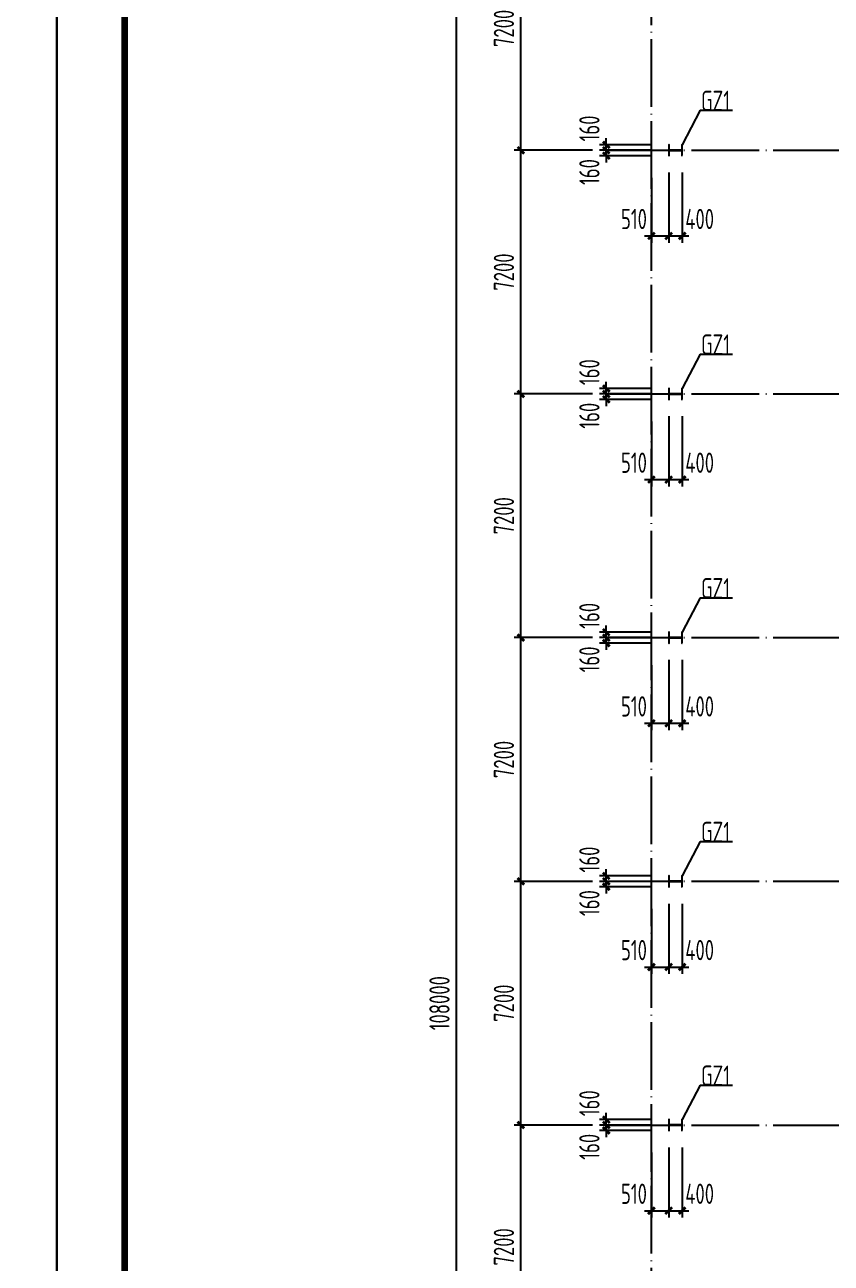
# Model space of a CAD drawing. Extents: x -32169 to 443031, y -120117 to 204739.
# Drawn here: x 131281 to 155121, y -47646 to -11055 of the extents above; entities that cross this region are included whole.
import ezdxf

# ---------------------------------------------------------------- set-up
doc = ezdxf.new("R2010")
doc.units = 0
doc.header["$LTSCALE"] = 1000
doc.linetypes.add('DOTE', pattern=[2.42, 2, -0.2, 0.02, -0.2])
doc.layers.get('0').update_dxf_attribs({"linetype": 'CONTINUOUS'})
doc.layers.get('Defpoints').update_dxf_attribs({"linetype": 'CONTINUOUS'})
for name, color, linetype in [('DIM', 3, 'CONTINUOUS'), ('DOTE', 1, 'CONTINUOUS'), ('PUB_TEXT', 7, 'CONTINUOUS'), ('PUB_TITLE', 3, 'CONTINUOUS'), ('钢柱', 2, 'CONTINUOUS')]:
    doc.layers.add(name, color=color, linetype=linetype)
doc.styles.add('TSSD_Dimension', font='Tssdeng.shx', dxfattribs={"width": 0.7, "bigfont": 'hztxt.shx'})
doc.styles.add('TSSD_Rein', font='Tssdeng.shx', dxfattribs={"width": 0.7, "bigfont": 'hztxt.shx'})
doc.dimstyles.new('TSSD_200_200', dxfattribs={"dimtxt": 600, "dimasz": 200, "dimexe": 200, "dimexo": 500, "dimgap": 200, "dimtad": 1, "dimdec": 0, "dimzin": 0, "dimdsep": 46, "dimtxsty": 'TSSD_Dimension', "dimblk": 'ARCHTICK', "dimblk1": 'ARCHTICK', "dimblk2": 'ARCHTICK', "dimcen": 0, "dimdle": 200, "dimclrt": 7, "dimadec": 0, "dimazin": 0, "dimtfac": 1, "dimtdec": 0, "dimtix": 1, "dimtmove": 2, "dimatfit": 3, "dimfxl": 1, "dimtolj": 1, "dimtzin": 0, "dimarcsym": 0})

# ---------------------------------------------------------------- blocks, each defined once
blk = doc.blocks.new('_ArchTick')
at = {"color": 0, "linetype": 'ByBlock', "const_width": 0.4}
blk.add_lwpolyline([(-0.5, -0.5), (0.5, 0.5)], dxfattribs=at)
blk = doc.blocks.new('*D504')
at = {"layer": 'Defpoints', "color": 0}
for p in [(145945, -43563), (148565, -43563), (148565, -50763)]:
    blk.add_point(p, dxfattribs=at)
at = {"layer": 'DIM', "color": 0, "lineweight": -2}
for p, q in [((145945, -50963), (145945, -43363)), ((148065, -43563), (145745, -43563)), ((148065, -50763), (145745, -50763))]:
    blk.add_line(p, q, dxfattribs=at)
at = {"layer": 'DIM', "color": 0, "lineweight": -2, "xscale": 200, "yscale": 200, "zscale": 200}
for p, rotation in [((145945, -43563), 90), ((145945, -50763), 270)]:
    blk.add_blockref('_ArchTick', p, dxfattribs=dict(at, rotation=rotation))
at = {"layer": 'DIM', "color": 7, "insert": (145445, -47163), "char_height": 600, "attachment_point": 5, "rotation": 90, "style": 'TSSD_Dimension'}
blk.add_mtext('\\A1;7200', dxfattribs=at)
blk = doc.blocks.new('*D505')
at = {"layer": 'Defpoints', "color": 0}
for p in [(145945, -36363), (148565, -36363), (148565, -43563)]:
    blk.add_point(p, dxfattribs=at)
at = {"layer": 'DIM', "color": 0, "lineweight": -2}
for p, q in [((145945, -43763), (145945, -36163)), ((148065, -36363), (145745, -36363)), ((148065, -43563), (145745, -43563))]:
    blk.add_line(p, q, dxfattribs=at)
at = {"layer": 'DIM', "color": 0, "lineweight": -2, "xscale": 200, "yscale": 200, "zscale": 200}
for p, rotation in [((145945, -36363), 90), ((145945, -43563), 270)]:
    blk.add_blockref('_ArchTick', p, dxfattribs=dict(at, rotation=rotation))
at = {"layer": 'DIM', "color": 7, "insert": (145445, -39963), "char_height": 600, "attachment_point": 5, "rotation": 90, "style": 'TSSD_Dimension'}
blk.add_mtext('\\A1;7200', dxfattribs=at)
blk = doc.blocks.new('*D506')
at = {"layer": 'Defpoints', "color": 0}
for p in [(145945, -29163), (148565, -29163), (148565, -36363)]:
    blk.add_point(p, dxfattribs=at)
at = {"layer": 'DIM', "color": 0, "lineweight": -2}
for p, q in [((148065, -29163), (145745, -29163)), ((145945, -36563), (145945, -28963)), ((148065, -36363), (145745, -36363))]:
    blk.add_line(p, q, dxfattribs=at)
at = {"layer": 'DIM', "color": 0, "lineweight": -2, "xscale": 200, "yscale": 200, "zscale": 200}
for p, rotation in [((145945, -29163), 90), ((145945, -36363), 270)]:
    blk.add_blockref('_ArchTick', p, dxfattribs=dict(at, rotation=rotation))
at = {"layer": 'DIM', "color": 7, "insert": (145445, -32763), "char_height": 600, "attachment_point": 5, "rotation": 90, "style": 'TSSD_Dimension'}
blk.add_mtext('\\A1;7200', dxfattribs=at)
blk = doc.blocks.new('*D507')
at = {"layer": 'Defpoints', "color": 0}
for p in [(145945, -21963), (148565, -21963), (148565, -29163)]:
    blk.add_point(p, dxfattribs=at)
at = {"layer": 'DIM', "color": 0, "lineweight": -2}
for p, q in [((145945, -29363), (145945, -21763)), ((148065, -21963), (145745, -21963)), ((148065, -29163), (145745, -29163))]:
    blk.add_line(p, q, dxfattribs=at)
at = {"layer": 'DIM', "color": 0, "lineweight": -2, "xscale": 200, "yscale": 200, "zscale": 200}
for p, rotation in [((145945, -21963), 90), ((145945, -29163), 270)]:
    blk.add_blockref('_ArchTick', p, dxfattribs=dict(at, rotation=rotation))
at = {"layer": 'DIM', "color": 7, "insert": (145445, -25563), "char_height": 600, "attachment_point": 5, "rotation": 90, "style": 'TSSD_Dimension'}
blk.add_mtext('\\A1;7200', dxfattribs=at)
blk = doc.blocks.new('*D508')
at = {"layer": 'Defpoints', "color": 0}
for p in [(145945, -14763), (148565, -14763), (148565, -21963)]:
    blk.add_point(p, dxfattribs=at)
at = {"layer": 'DIM', "color": 0, "lineweight": -2}
for p, q in [((145945, -22163), (145945, -14563)), ((148065, -14763), (145745, -14763)), ((148065, -21963), (145745, -21963))]:
    blk.add_line(p, q, dxfattribs=at)
at = {"layer": 'DIM', "color": 0, "lineweight": -2, "xscale": 200, "yscale": 200, "zscale": 200}
for p, rotation in [((145945, -14763), 90), ((145945, -21963), 270)]:
    blk.add_blockref('_ArchTick', p, dxfattribs=dict(at, rotation=rotation))
at = {"layer": 'DIM', "color": 7, "insert": (145445, -18363), "char_height": 600, "attachment_point": 5, "rotation": 90, "style": 'TSSD_Dimension'}
blk.add_mtext('\\A1;7200', dxfattribs=at)
blk = doc.blocks.new('*D509')
at = {"layer": 'Defpoints', "color": 0}
for p in [(145945, -7563), (148565, -7563), (148565, -14763)]:
    blk.add_point(p, dxfattribs=at)
at = {"layer": 'DIM', "color": 0, "lineweight": -2}
for p, q in [((148065, -7563), (145745, -7563)), ((145945, -14963), (145945, -7363)), ((148065, -14763), (145745, -14763))]:
    blk.add_line(p, q, dxfattribs=at)
at = {"layer": 'DIM', "color": 0, "lineweight": -2, "xscale": 200, "yscale": 200, "zscale": 200}
for p, rotation in [((145945, -7563), 90), ((145945, -14763), 270)]:
    blk.add_blockref('_ArchTick', p, dxfattribs=dict(at, rotation=rotation))
at = {"layer": 'DIM', "color": 7, "insert": (145445, -11163), "char_height": 600, "attachment_point": 5, "rotation": 90, "style": 'TSSD_Dimension'}
blk.add_mtext('\\A1;7200', dxfattribs=at)
blk = doc.blocks.new('*D490')
at = {"layer": 'Defpoints', "color": 0}
for p in [(144041, 14037), (147965, 14037), (147965, -93963)]:
    blk.add_point(p, dxfattribs=at)
at = {"layer": 'DIM', "color": 0, "lineweight": -2}
for p, q in [((147465, 14037), (143841, 14037)), ((144041, -94163), (144041, 14237)), ((147465, -93963), (143841, -93963))]:
    blk.add_line(p, q, dxfattribs=at)
at = {"layer": 'DIM', "color": 0, "lineweight": -2, "xscale": 200, "yscale": 200, "zscale": 200}
for p, rotation in [((144041, 14037), 90), ((144041, -93963), 270)]:
    blk.add_blockref('_ArchTick', p, dxfattribs=dict(at, rotation=rotation))
at = {"layer": 'DIM', "color": 7, "insert": (143541, -39963), "char_height": 600, "attachment_point": 5, "rotation": 90, "style": 'TSSD_Dimension'}
blk.add_mtext('\\A1;108000', dxfattribs=at)
blk = doc.blocks.new('*D775')
at = {"layer": 'Defpoints', "color": 0}
for p in [(149805, -43875), (150315, -43723), (150315, -46094)]:
    blk.add_point(p, dxfattribs=at)
at = {"layer": 'DIM', "color": 0, "lineweight": -2}
for p, q in [((150315, -44223), (150315, -46294)), ((149805, -44375), (149805, -46294)), ((149605, -46094), (150515, -46094))]:
    blk.add_line(p, q, dxfattribs=at)
at = {"layer": 'DIM', "color": 0, "lineweight": -2, "xscale": 200, "yscale": 200, "zscale": 200, "rotation": 180}
blk.add_blockref('_ArchTick', (149805, -46094), dxfattribs=at)
at = {"layer": 'DIM', "color": 0, "lineweight": -2, "xscale": 200, "yscale": 200, "zscale": 200}
blk.add_blockref('_ArchTick', (150315, -46094), dxfattribs=at)
at = {"layer": 'DIM', "color": 7, "insert": (149289, -45594), "char_height": 600, "attachment_point": 5, "style": 'TSSD_Dimension'}
blk.add_mtext('\\A1;510', dxfattribs=at)
blk = doc.blocks.new('*D776')
at = {"layer": 'Defpoints', "color": 0}
for p in [(150315, -43723), (150715, -43723), (150715, -46094)]:
    blk.add_point(p, dxfattribs=at)
at = {"layer": 'DIM', "color": 0, "lineweight": -2}
for p, q in [((150315, -44223), (150315, -46294)), ((150715, -44223), (150715, -46294)), ((150115, -46094), (150915, -46094))]:
    blk.add_line(p, q, dxfattribs=at)
at = {"layer": 'DIM', "color": 0, "lineweight": -2, "xscale": 200, "yscale": 200, "zscale": 200, "rotation": 180}
blk.add_blockref('_ArchTick', (150315, -46094), dxfattribs=at)
at = {"layer": 'DIM', "color": 0, "lineweight": -2, "xscale": 200, "yscale": 200, "zscale": 200}
blk.add_blockref('_ArchTick', (150715, -46094), dxfattribs=at)
at = {"layer": 'DIM', "color": 7, "insert": (151231, -45594), "char_height": 600, "attachment_point": 5, "style": 'TSSD_Dimension'}
blk.add_mtext('\\A1;400', dxfattribs=at)
blk = doc.blocks.new('*D790')
at = {"layer": 'Defpoints', "color": 0}
for p in [(148471, -43563), (150315, -43563), (150315, -43723)]:
    blk.add_point(p, dxfattribs=at)
at = {"layer": 'DIM', "color": 0, "lineweight": -2}
for p, q in [((148471, -43563), (148471, -43363)), ((149815, -43563), (148271, -43563)), ((149815, -43723), (148271, -43723)), ((148471, -43723), (148471, -43563)), ((148471, -43723), (148471, -43923))]:
    blk.add_line(p, q, dxfattribs=at)
at = {"layer": 'DIM', "color": 0, "lineweight": -2, "xscale": 200, "yscale": 200, "zscale": 200}
for p, rotation in [((148471, -43563), 270), ((148471, -43723), 90)]:
    blk.add_blockref('_ArchTick', p, dxfattribs=dict(at, rotation=rotation))
at = {"layer": 'DIM', "color": 7, "insert": (147971, -44206), "char_height": 600, "attachment_point": 5, "rotation": 90, "style": 'TSSD_Dimension'}
blk.add_mtext('\\A1;160', dxfattribs=at)
blk = doc.blocks.new('*D783')
at = {"layer": 'Defpoints', "color": 0}
for p in [(148471, -43403), (150315, -43403), (150315, -43563)]:
    blk.add_point(p, dxfattribs=at)
at = {"layer": 'DIM', "color": 0, "lineweight": -2}
for p, q in [((149815, -43403), (148271, -43403)), ((148471, -43403), (148471, -43203)), ((148471, -43563), (148471, -43403)), ((149815, -43563), (148271, -43563)), ((148471, -43563), (148471, -43763))]:
    blk.add_line(p, q, dxfattribs=at)
at = {"layer": 'DIM', "color": 0, "lineweight": -2, "xscale": 200, "yscale": 200, "zscale": 200}
for p, rotation in [((148471, -43403), 270), ((148471, -43563), 90)]:
    blk.add_blockref('_ArchTick', p, dxfattribs=dict(at, rotation=rotation))
at = {"layer": 'DIM', "color": 7, "insert": (147971, -42919), "char_height": 600, "attachment_point": 5, "rotation": 90, "style": 'TSSD_Dimension'}
blk.add_mtext('\\A1;160', dxfattribs=at)
blk = doc.blocks.new('*D791')
at = {"layer": 'Defpoints', "color": 0}
for p in [(150315, -36523), (149805, -36675), (150315, -38894)]:
    blk.add_point(p, dxfattribs=at)
at = {"layer": 'DIM', "color": 0, "lineweight": -2}
for p, q in [((149805, -37175), (149805, -39094)), ((150315, -37023), (150315, -39094)), ((149605, -38894), (150515, -38894))]:
    blk.add_line(p, q, dxfattribs=at)
at = {"layer": 'DIM', "color": 0, "lineweight": -2, "xscale": 200, "yscale": 200, "zscale": 200, "rotation": 180}
blk.add_blockref('_ArchTick', (149805, -38894), dxfattribs=at)
at = {"layer": 'DIM', "color": 0, "lineweight": -2, "xscale": 200, "yscale": 200, "zscale": 200}
blk.add_blockref('_ArchTick', (150315, -38894), dxfattribs=at)
at = {"layer": 'DIM', "color": 7, "insert": (149289, -38394), "char_height": 600, "attachment_point": 5, "style": 'TSSD_Dimension'}
blk.add_mtext('\\A1;510', dxfattribs=at)
blk = doc.blocks.new('*D792')
at = {"layer": 'Defpoints', "color": 0}
for p in [(150315, -36523), (150715, -36523), (150715, -38894)]:
    blk.add_point(p, dxfattribs=at)
at = {"layer": 'DIM', "color": 0, "lineweight": -2}
for p, q in [((150315, -37023), (150315, -39094)), ((150715, -37023), (150715, -39094)), ((150115, -38894), (150915, -38894))]:
    blk.add_line(p, q, dxfattribs=at)
at = {"layer": 'DIM', "color": 0, "lineweight": -2, "xscale": 200, "yscale": 200, "zscale": 200, "rotation": 180}
blk.add_blockref('_ArchTick', (150315, -38894), dxfattribs=at)
at = {"layer": 'DIM', "color": 0, "lineweight": -2, "xscale": 200, "yscale": 200, "zscale": 200}
blk.add_blockref('_ArchTick', (150715, -38894), dxfattribs=at)
at = {"layer": 'DIM', "color": 7, "insert": (151231, -38394), "char_height": 600, "attachment_point": 5, "style": 'TSSD_Dimension'}
blk.add_mtext('\\A1;400', dxfattribs=at)
blk = doc.blocks.new('*D806')
at = {"layer": 'Defpoints', "color": 0}
for p in [(148471, -36363), (150315, -36363), (150315, -36523)]:
    blk.add_point(p, dxfattribs=at)
at = {"layer": 'DIM', "color": 0, "lineweight": -2}
for p, q in [((148471, -36363), (148471, -36163)), ((149815, -36363), (148271, -36363)), ((149815, -36523), (148271, -36523)), ((148471, -36523), (148471, -36363)), ((148471, -36523), (148471, -36723))]:
    blk.add_line(p, q, dxfattribs=at)
at = {"layer": 'DIM', "color": 0, "lineweight": -2, "xscale": 200, "yscale": 200, "zscale": 200}
for p, rotation in [((148471, -36363), 270), ((148471, -36523), 90)]:
    blk.add_blockref('_ArchTick', p, dxfattribs=dict(at, rotation=rotation))
at = {"layer": 'DIM', "color": 7, "insert": (147971, -37006), "char_height": 600, "attachment_point": 5, "rotation": 90, "style": 'TSSD_Dimension'}
blk.add_mtext('\\A1;160', dxfattribs=at)
blk = doc.blocks.new('*D799')
at = {"layer": 'Defpoints', "color": 0}
for p in [(148471, -36203), (150315, -36203), (150315, -36363)]:
    blk.add_point(p, dxfattribs=at)
at = {"layer": 'DIM', "color": 0, "lineweight": -2}
for p, q in [((149815, -36203), (148271, -36203)), ((148471, -36203), (148471, -36003)), ((148471, -36363), (148471, -36203)), ((149815, -36363), (148271, -36363)), ((148471, -36363), (148471, -36563))]:
    blk.add_line(p, q, dxfattribs=at)
at = {"layer": 'DIM', "color": 0, "lineweight": -2, "xscale": 200, "yscale": 200, "zscale": 200}
for p, rotation in [((148471, -36203), 270), ((148471, -36363), 90)]:
    blk.add_blockref('_ArchTick', p, dxfattribs=dict(at, rotation=rotation))
at = {"layer": 'DIM', "color": 7, "insert": (147971, -35719), "char_height": 600, "attachment_point": 5, "rotation": 90, "style": 'TSSD_Dimension'}
blk.add_mtext('\\A1;160', dxfattribs=at)
blk = doc.blocks.new('*D807')
at = {"layer": 'Defpoints', "color": 0}
for p in [(149805, -29475), (150315, -29323), (150315, -31694)]:
    blk.add_point(p, dxfattribs=at)
at = {"layer": 'DIM', "color": 0, "lineweight": -2}
for p, q in [((149805, -29975), (149805, -31894)), ((150315, -29823), (150315, -31894)), ((149605, -31694), (150515, -31694))]:
    blk.add_line(p, q, dxfattribs=at)
at = {"layer": 'DIM', "color": 0, "lineweight": -2, "xscale": 200, "yscale": 200, "zscale": 200, "rotation": 180}
blk.add_blockref('_ArchTick', (149805, -31694), dxfattribs=at)
at = {"layer": 'DIM', "color": 0, "lineweight": -2, "xscale": 200, "yscale": 200, "zscale": 200}
blk.add_blockref('_ArchTick', (150315, -31694), dxfattribs=at)
at = {"layer": 'DIM', "color": 7, "insert": (149289, -31194), "char_height": 600, "attachment_point": 5, "style": 'TSSD_Dimension'}
blk.add_mtext('\\A1;510', dxfattribs=at)
blk = doc.blocks.new('*D808')
at = {"layer": 'Defpoints', "color": 0}
for p in [(150315, -29323), (150715, -29323), (150715, -31694)]:
    blk.add_point(p, dxfattribs=at)
at = {"layer": 'DIM', "color": 0, "lineweight": -2}
for p, q in [((150315, -29823), (150315, -31894)), ((150715, -29823), (150715, -31894)), ((150115, -31694), (150915, -31694))]:
    blk.add_line(p, q, dxfattribs=at)
at = {"layer": 'DIM', "color": 0, "lineweight": -2, "xscale": 200, "yscale": 200, "zscale": 200, "rotation": 180}
blk.add_blockref('_ArchTick', (150315, -31694), dxfattribs=at)
at = {"layer": 'DIM', "color": 0, "lineweight": -2, "xscale": 200, "yscale": 200, "zscale": 200}
blk.add_blockref('_ArchTick', (150715, -31694), dxfattribs=at)
at = {"layer": 'DIM', "color": 7, "insert": (151231, -31194), "char_height": 600, "attachment_point": 5, "style": 'TSSD_Dimension'}
blk.add_mtext('\\A1;400', dxfattribs=at)
blk = doc.blocks.new('*D822')
at = {"layer": 'Defpoints', "color": 0}
for p in [(148471, -29163), (150315, -29163), (150315, -29323)]:
    blk.add_point(p, dxfattribs=at)
at = {"layer": 'DIM', "color": 0, "lineweight": -2}
for p, q in [((149815, -29163), (148271, -29163)), ((148471, -29163), (148471, -28963)), ((148471, -29323), (148471, -29163)), ((149815, -29323), (148271, -29323)), ((148471, -29323), (148471, -29523))]:
    blk.add_line(p, q, dxfattribs=at)
at = {"layer": 'DIM', "color": 0, "lineweight": -2, "xscale": 200, "yscale": 200, "zscale": 200}
for p, rotation in [((148471, -29163), 270), ((148471, -29323), 90)]:
    blk.add_blockref('_ArchTick', p, dxfattribs=dict(at, rotation=rotation))
at = {"layer": 'DIM', "color": 7, "insert": (147971, -29806), "char_height": 600, "attachment_point": 5, "rotation": 90, "style": 'TSSD_Dimension'}
blk.add_mtext('\\A1;160', dxfattribs=at)
blk = doc.blocks.new('*D815')
at = {"layer": 'Defpoints', "color": 0}
for p in [(148471, -29003), (150315, -29003), (150315, -29163)]:
    blk.add_point(p, dxfattribs=at)
at = {"layer": 'DIM', "color": 0, "lineweight": -2}
for p, q in [((148471, -29003), (148471, -28803)), ((149815, -29003), (148271, -29003)), ((149815, -29163), (148271, -29163)), ((148471, -29163), (148471, -29003)), ((148471, -29163), (148471, -29363))]:
    blk.add_line(p, q, dxfattribs=at)
at = {"layer": 'DIM', "color": 0, "lineweight": -2, "xscale": 200, "yscale": 200, "zscale": 200}
for p, rotation in [((148471, -29003), 270), ((148471, -29163), 90)]:
    blk.add_blockref('_ArchTick', p, dxfattribs=dict(at, rotation=rotation))
at = {"layer": 'DIM', "color": 7, "insert": (147971, -28519), "char_height": 600, "attachment_point": 5, "rotation": 90, "style": 'TSSD_Dimension'}
blk.add_mtext('\\A1;160', dxfattribs=at)
blk = doc.blocks.new('*D823')
at = {"layer": 'Defpoints', "color": 0}
for p in [(149805, -22275), (150315, -22123), (150315, -24494)]:
    blk.add_point(p, dxfattribs=at)
at = {"layer": 'DIM', "color": 0, "lineweight": -2}
for p, q in [((150315, -22623), (150315, -24694)), ((149805, -22775), (149805, -24694)), ((149605, -24494), (150515, -24494))]:
    blk.add_line(p, q, dxfattribs=at)
at = {"layer": 'DIM', "color": 0, "lineweight": -2, "xscale": 200, "yscale": 200, "zscale": 200, "rotation": 180}
blk.add_blockref('_ArchTick', (149805, -24494), dxfattribs=at)
at = {"layer": 'DIM', "color": 0, "lineweight": -2, "xscale": 200, "yscale": 200, "zscale": 200}
blk.add_blockref('_ArchTick', (150315, -24494), dxfattribs=at)
at = {"layer": 'DIM', "color": 7, "insert": (149289, -23994), "char_height": 600, "attachment_point": 5, "style": 'TSSD_Dimension'}
blk.add_mtext('\\A1;510', dxfattribs=at)
blk = doc.blocks.new('*D824')
at = {"layer": 'Defpoints', "color": 0}
for p in [(150315, -22123), (150715, -22123), (150715, -24494)]:
    blk.add_point(p, dxfattribs=at)
at = {"layer": 'DIM', "color": 0, "lineweight": -2}
for p, q in [((150315, -22623), (150315, -24694)), ((150715, -22623), (150715, -24694)), ((150115, -24494), (150915, -24494))]:
    blk.add_line(p, q, dxfattribs=at)
at = {"layer": 'DIM', "color": 0, "lineweight": -2, "xscale": 200, "yscale": 200, "zscale": 200, "rotation": 180}
blk.add_blockref('_ArchTick', (150315, -24494), dxfattribs=at)
at = {"layer": 'DIM', "color": 0, "lineweight": -2, "xscale": 200, "yscale": 200, "zscale": 200}
blk.add_blockref('_ArchTick', (150715, -24494), dxfattribs=at)
at = {"layer": 'DIM', "color": 7, "insert": (151231, -23994), "char_height": 600, "attachment_point": 5, "style": 'TSSD_Dimension'}
blk.add_mtext('\\A1;400', dxfattribs=at)
blk = doc.blocks.new('*D838')
at = {"layer": 'Defpoints', "color": 0}
for p in [(148471, -21963), (150315, -21963), (150315, -22123)]:
    blk.add_point(p, dxfattribs=at)
at = {"layer": 'DIM', "color": 0, "lineweight": -2}
for p, q in [((148471, -21963), (148471, -21763)), ((149815, -21963), (148271, -21963)), ((149815, -22123), (148271, -22123)), ((148471, -22123), (148471, -21963)), ((148471, -22123), (148471, -22323))]:
    blk.add_line(p, q, dxfattribs=at)
at = {"layer": 'DIM', "color": 0, "lineweight": -2, "xscale": 200, "yscale": 200, "zscale": 200}
for p, rotation in [((148471, -21963), 270), ((148471, -22123), 90)]:
    blk.add_blockref('_ArchTick', p, dxfattribs=dict(at, rotation=rotation))
at = {"layer": 'DIM', "color": 7, "insert": (147971, -22606), "char_height": 600, "attachment_point": 5, "rotation": 90, "style": 'TSSD_Dimension'}
blk.add_mtext('\\A1;160', dxfattribs=at)
blk = doc.blocks.new('*D831')
at = {"layer": 'Defpoints', "color": 0}
for p in [(148471, -21803), (150315, -21803), (150315, -21963)]:
    blk.add_point(p, dxfattribs=at)
at = {"layer": 'DIM', "color": 0, "lineweight": -2}
for p, q in [((149815, -21803), (148271, -21803)), ((148471, -21803), (148471, -21603)), ((148471, -21963), (148471, -21803)), ((149815, -21963), (148271, -21963)), ((148471, -21963), (148471, -22163))]:
    blk.add_line(p, q, dxfattribs=at)
at = {"layer": 'DIM', "color": 0, "lineweight": -2, "xscale": 200, "yscale": 200, "zscale": 200}
for p, rotation in [((148471, -21803), 270), ((148471, -21963), 90)]:
    blk.add_blockref('_ArchTick', p, dxfattribs=dict(at, rotation=rotation))
at = {"layer": 'DIM', "color": 7, "insert": (147971, -21319), "char_height": 600, "attachment_point": 5, "rotation": 90, "style": 'TSSD_Dimension'}
blk.add_mtext('\\A1;160', dxfattribs=at)
blk = doc.blocks.new('*D839')
at = {"layer": 'Defpoints', "color": 0}
for p in [(150315, -14923), (149805, -15075), (150315, -17294)]:
    blk.add_point(p, dxfattribs=at)
at = {"layer": 'DIM', "color": 0, "lineweight": -2}
for p, q in [((149805, -15575), (149805, -17494)), ((150315, -15423), (150315, -17494)), ((149605, -17294), (150515, -17294))]:
    blk.add_line(p, q, dxfattribs=at)
at = {"layer": 'DIM', "color": 0, "lineweight": -2, "xscale": 200, "yscale": 200, "zscale": 200, "rotation": 180}
blk.add_blockref('_ArchTick', (149805, -17294), dxfattribs=at)
at = {"layer": 'DIM', "color": 0, "lineweight": -2, "xscale": 200, "yscale": 200, "zscale": 200}
blk.add_blockref('_ArchTick', (150315, -17294), dxfattribs=at)
at = {"layer": 'DIM', "color": 7, "insert": (149289, -16794), "char_height": 600, "attachment_point": 5, "style": 'TSSD_Dimension'}
blk.add_mtext('\\A1;510', dxfattribs=at)
blk = doc.blocks.new('*D840')
at = {"layer": 'Defpoints', "color": 0}
for p in [(150315, -14923), (150715, -14923), (150715, -17294)]:
    blk.add_point(p, dxfattribs=at)
at = {"layer": 'DIM', "color": 0, "lineweight": -2}
for p, q in [((150315, -15423), (150315, -17494)), ((150715, -15423), (150715, -17494)), ((150115, -17294), (150915, -17294))]:
    blk.add_line(p, q, dxfattribs=at)
at = {"layer": 'DIM', "color": 0, "lineweight": -2, "xscale": 200, "yscale": 200, "zscale": 200, "rotation": 180}
blk.add_blockref('_ArchTick', (150315, -17294), dxfattribs=at)
at = {"layer": 'DIM', "color": 0, "lineweight": -2, "xscale": 200, "yscale": 200, "zscale": 200}
blk.add_blockref('_ArchTick', (150715, -17294), dxfattribs=at)
at = {"layer": 'DIM', "color": 7, "insert": (151231, -16794), "char_height": 600, "attachment_point": 5, "style": 'TSSD_Dimension'}
blk.add_mtext('\\A1;400', dxfattribs=at)
blk = doc.blocks.new('*D854')
at = {"layer": 'Defpoints', "color": 0}
for p in [(148471, -14763), (150315, -14763), (150315, -14923)]:
    blk.add_point(p, dxfattribs=at)
at = {"layer": 'DIM', "color": 0, "lineweight": -2}
for p, q in [((148471, -14763), (148471, -14563)), ((149815, -14763), (148271, -14763)), ((149815, -14923), (148271, -14923)), ((148471, -14923), (148471, -14763)), ((148471, -14923), (148471, -15123))]:
    blk.add_line(p, q, dxfattribs=at)
at = {"layer": 'DIM', "color": 0, "lineweight": -2, "xscale": 200, "yscale": 200, "zscale": 200}
for p, rotation in [((148471, -14763), 270), ((148471, -14923), 90)]:
    blk.add_blockref('_ArchTick', p, dxfattribs=dict(at, rotation=rotation))
at = {"layer": 'DIM', "color": 7, "insert": (147971, -15406), "char_height": 600, "attachment_point": 5, "rotation": 90, "style": 'TSSD_Dimension'}
blk.add_mtext('\\A1;160', dxfattribs=at)
blk = doc.blocks.new('*D847')
at = {"layer": 'Defpoints', "color": 0}
for p in [(148471, -14603), (150315, -14603), (150315, -14763)]:
    blk.add_point(p, dxfattribs=at)
at = {"layer": 'DIM', "color": 0, "lineweight": -2}
for p, q in [((149815, -14603), (148271, -14603)), ((148471, -14603), (148471, -14403)), ((148471, -14763), (148471, -14603)), ((149815, -14763), (148271, -14763)), ((148471, -14763), (148471, -14963))]:
    blk.add_line(p, q, dxfattribs=at)
at = {"layer": 'DIM', "color": 0, "lineweight": -2, "xscale": 200, "yscale": 200, "zscale": 200}
for p, rotation in [((148471, -14603), 270), ((148471, -14763), 90)]:
    blk.add_blockref('_ArchTick', p, dxfattribs=dict(at, rotation=rotation))
at = {"layer": 'DIM', "color": 7, "insert": (147971, -14119), "char_height": 600, "attachment_point": 5, "rotation": 90, "style": 'TSSD_Dimension'}
blk.add_mtext('\\A1;160', dxfattribs=at)

msp = doc.modelspace()

# ---------------------------------------------------------------- linework, layer by layer
at = {"layer": 'DOTE', "linetype": 'DOTE'}
for p, q in [((149805.24457, -95762.90283), (149805.24457, 15277.3647)), ((148565.24457, -14762.6353), (177469.06221, -14762.6353)), ((148565.24457, -21962.6353), (177469.06221, -21962.6353)), ((148565.24457, -29162.6353), (177469.06221, -29162.6353)), ((148565.24457, -36362.6353), (177469.06221, -36362.6353)), ((148565.24457, -43562.6353), (177469.06221, -43562.6353))]:
    msp.add_line(p, q, dxfattribs=at)
at = {"layer": 'PUB_TEXT'}
for p, q in [((151242.96392, -13582.79642), (150715.24457, -14602.6353)), ((151242.96392, -13582.79642), (152196.94313, -13582.79642)), ((151242.96392, -20782.79642), (150715.24457, -21802.6353)), ((151242.96392, -20782.79642), (152196.94313, -20782.79642)), ((151242.96392, -27982.79642), (150715.24457, -29002.6353)), ((151242.96392, -27982.79642), (152196.94313, -27982.79642)), ((151242.96392, -35182.79642), (150715.24457, -36202.6353)), ((151242.96392, -35182.79642), (152196.94313, -35182.79642)), ((151242.96392, -42382.79642), (150715.24457, -43402.6353)), ((151242.96392, -42382.79642), (152196.94313, -42382.79642))]:
    msp.add_line(p, q, dxfattribs=at)
at = {"layer": 'PUB_TITLE'}
for points in [[(48230.54765, -120116.90179), (132230.54765, -120116.90179), (132230.54765, 28483.09821), (48230.54765, 28483.09821)], [(132230.54765, -120116.90179), (216230.54765, -120116.90179), (216230.54765, 28483.09821), (132230.54765, 28483.09821)]]:
    msp.add_lwpolyline(points, close=True, dxfattribs=at)
at = {"layer": 'PUB_TITLE', "const_width": 200}
msp.add_lwpolyline([(134230.54765, -118116.90179), (214230.54765, -118116.90179), (214230.54765, 23483.09821), (134230.54765, 23483.09821)], close=True, dxfattribs=at)
at = {"layer": '钢柱'}
for points in [[(150715.24457, -14922.6353), (150715.24457, -14602.6353), (150701.24457, -14602.6353), (150701.24457, -14758.6353), (150329.24457, -14758.6353), (150329.24457, -14602.6353), (150315.24457, -14602.6353), (150315.24457, -14922.6353), (150329.24457, -14922.6353), (150329.24457, -14766.6353), (150701.24457, -14766.6353), (150701.24457, -14922.6353)], [(150715.24457, -22122.6353), (150715.24457, -21802.6353), (150701.24457, -21802.6353), (150701.24457, -21958.6353), (150329.24457, -21958.6353), (150329.24457, -21802.6353), (150315.24457, -21802.6353), (150315.24457, -22122.6353), (150329.24457, -22122.6353), (150329.24457, -21966.6353), (150701.24457, -21966.6353), (150701.24457, -22122.6353)], [(150715.24457, -29322.6353), (150715.24457, -29002.6353), (150701.24457, -29002.6353), (150701.24457, -29158.6353), (150329.24457, -29158.6353), (150329.24457, -29002.6353), (150315.24457, -29002.6353), (150315.24457, -29322.6353), (150329.24457, -29322.6353), (150329.24457, -29166.6353), (150701.24457, -29166.6353), (150701.24457, -29322.6353)], [(150715.24457, -36522.6353), (150715.24457, -36202.6353), (150701.24457, -36202.6353), (150701.24457, -36358.6353), (150329.24457, -36358.6353), (150329.24457, -36202.6353), (150315.24457, -36202.6353), (150315.24457, -36522.6353), (150329.24457, -36522.6353), (150329.24457, -36366.6353), (150701.24457, -36366.6353), (150701.24457, -36522.6353)], [(150715.24457, -43722.6353), (150715.24457, -43402.6353), (150701.24457, -43402.6353), (150701.24457, -43558.6353), (150329.24457, -43558.6353), (150329.24457, -43402.6353), (150315.24457, -43402.6353), (150315.24457, -43722.6353), (150329.24457, -43722.6353), (150329.24457, -43566.6353), (150701.24457, -43566.6353), (150701.24457, -43722.6353)]]:
    msp.add_lwpolyline(points, close=True, dxfattribs=at)

# ---------------------------------------------------------------- texts
at = {"layer": 'PUB_TEXT', "style": 'TSSD_Rein', "width": 0.7}
for p in [(151273.02101, -13604.60692, 292.0163), (151273.02101, -20804.60692, 292.0163), (151273.02101, -28004.60692, 292.0163), (151273.02101, -35204.60692, 292.0163), (151273.02101, -42404.60692, 292.0163)]:
    msp.add_text('GZ1', height=600, dxfattribs=at).set_placement(p)

# ---------------------------------------------------------------- dimensions: what is measured, and where the dimension line sits
at = {"layer": 'DIM'}
dim = msp.add_linear_dim(base=(144041.16625, 14037.3647), p1=(147965.24457, -93962.6353), p2=(147965.24457, 14037.3647), angle=90, dimstyle='TSSD_200_200', dxfattribs=at)
dim.commit()
dim.dimension.update_dxf_attribs({"geometry": '*D490', "text_midpoint": (143541.16625, -39962.6353)})
for p1, p2, picture, middle in [((148565.24457, -14762.6353), (148565.24457, -7562.6353), '*D509', (145445.21334, -11162.6353)), ((148565.24457, -21962.6353), (148565.24457, -14762.6353), '*D508', (145445.21334, -18362.6353)), ((148565.24457, -29162.6353), (148565.24457, -21962.6353), '*D507', (145445.21334, -25562.6353)), ((148565.24457, -36362.6353), (148565.24457, -29162.6353), '*D506', (145445.21334, -32762.6353)), ((148565.24457, -43562.6353), (148565.24457, -36362.6353), '*D505', (145445.21334, -39962.6353)), ((148565.24457, -50762.6353), (148565.24457, -43562.6353), '*D504', (145445.21334, -47162.6353))]:
    dim = msp.add_aligned_dim(p1=p1, p2=p2, distance=2620.03123, dimstyle='TSSD_200_200', dxfattribs=at)
    dim.commit()
    dim.dimension.update_dxf_attribs({"geometry": picture, "text_midpoint": middle})
for base, p1, p2, picture, middle in [((148470.98666, -14602.6353), (150315.24457, -14762.6353), (150315.24457, -14602.6353), '*D847', (147970.98666, -14118.78915)), ((148470.98666, -14762.6353), (150315.24457, -14922.6353), (150315.24457, -14762.6353), '*D854', (147970.98666, -15406.48145)), ((148470.98666, -21802.6353), (150315.24457, -21962.6353), (150315.24457, -21802.6353), '*D831', (147970.98666, -21318.78915)), ((148470.98666, -21962.6353), (150315.24457, -22122.6353), (150315.24457, -21962.6353), '*D838', (147970.98666, -22606.48145)), ((148470.98666, -29002.6353), (150315.24457, -29162.6353), (150315.24457, -29002.6353), '*D815', (147970.98666, -28518.78915)), ((148470.98666, -29162.6353), (150315.24457, -29322.6353), (150315.24457, -29162.6353), '*D822', (147970.98666, -29806.48145)), ((148470.98666, -36202.6353), (150315.24457, -36362.6353), (150315.24457, -36202.6353), '*D799', (147970.98666, -35718.78915)), ((148470.98666, -36362.6353), (150315.24457, -36522.6353), (150315.24457, -36362.6353), '*D806', (147970.98666, -37006.48145)), ((148470.98666, -43402.6353), (150315.24457, -43562.6353), (150315.24457, -43402.6353), '*D783', (147970.98666, -42918.78915)), ((148470.98666, -43562.6353), (150315.24457, -43722.6353), (150315.24457, -43562.6353), '*D790', (147970.98666, -44206.48145))]:
    dim = msp.add_linear_dim(base=base, p1=p1, p2=p2, angle=90, dimstyle='TSSD_200_200', dxfattribs=at)
    dim.commit()
    dim.dimension.update_dxf_attribs({"geometry": picture, "text_midpoint": middle, "dimtype": 160})
for base, p1, p2, picture, middle in [((150315.24457, -17293.9362), (149805.24457, -15075.37709), (150315.24457, -14922.6353), '*D839', (149289.09073, -16793.9362)), ((150715.24457, -17293.9362), (150315.24457, -14922.6353), (150715.24457, -14922.6353), '*D840', (151231.39842, -16793.9362)), ((150315.24457, -24493.9362), (149805.24457, -22275.37709), (150315.24457, -22122.6353), '*D823', (149289.09073, -23993.9362)), ((150715.24457, -24493.9362), (150315.24457, -22122.6353), (150715.24457, -22122.6353), '*D824', (151231.39842, -23993.9362)), ((150315.24457, -31693.9362), (149805.24457, -29475.37709), (150315.24457, -29322.6353), '*D807', (149289.09073, -31193.9362)), ((150715.24457, -31693.9362), (150315.24457, -29322.6353), (150715.24457, -29322.6353), '*D808', (151231.39842, -31193.9362)), ((150315.24457, -38893.9362), (149805.24457, -36675.37709), (150315.24457, -36522.6353), '*D791', (149289.09073, -38393.9362)), ((150715.24457, -38893.9362), (150315.24457, -36522.6353), (150715.24457, -36522.6353), '*D792', (151231.39842, -38393.9362)), ((150315.24457, -46093.9362), (149805.24457, -43875.37709), (150315.24457, -43722.6353), '*D775', (149289.09073, -45593.9362)), ((150715.24457, -46093.9362), (150315.24457, -43722.6353), (150715.24457, -43722.6353), '*D776', (151231.39842, -45593.9362))]:
    dim = msp.add_linear_dim(base=base, p1=p1, p2=p2, dimstyle='TSSD_200_200', dxfattribs=at)
    dim.commit()
    dim.dimension.update_dxf_attribs({"geometry": picture, "text_midpoint": middle, "dimtype": 160})

doc.saveas('drawing.dxf')
